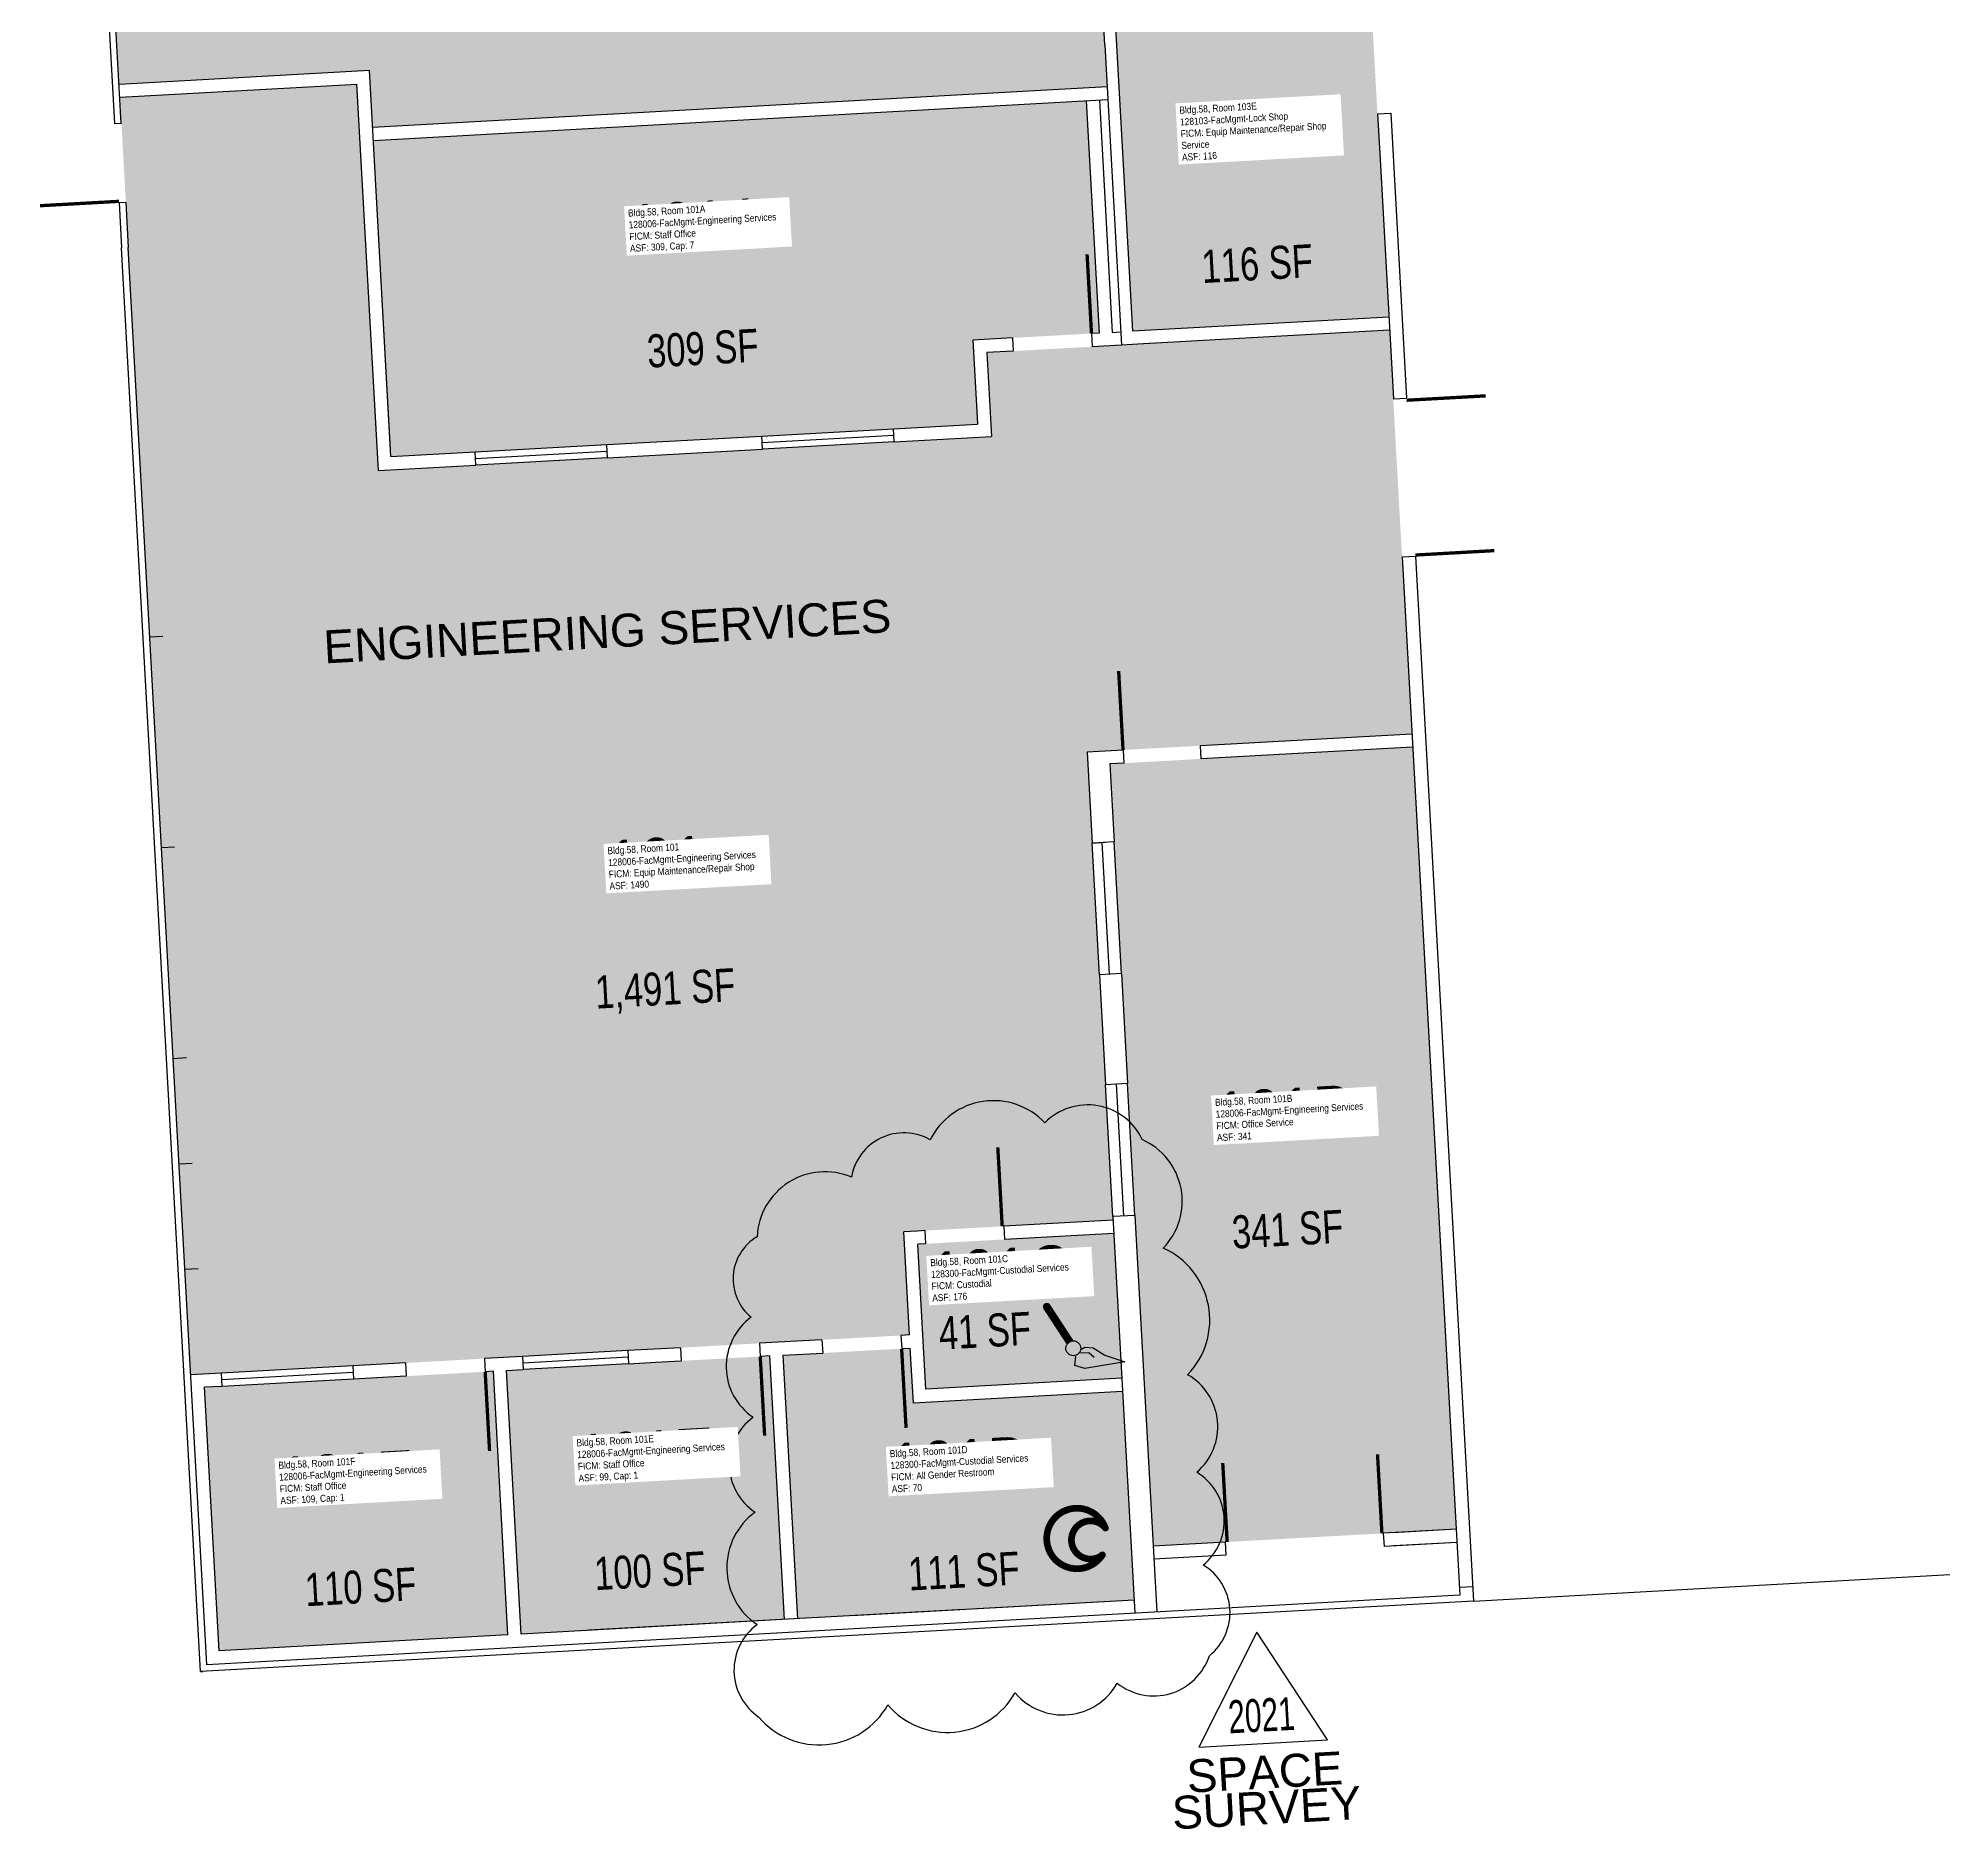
# Model space of a CAD drawing. Header units: inches. Extents: x 69211331 to 69212233, y 27686755 to 27688682.
# Drawn here: x 69211363 to 69212233, y 27686755 to 27687570 of the extents above; entities that cross this region are included whole.
import ezdxf
from ezdxf.enums import TextEntityAlignment as Align

# ---------------------------------------------------------------- set-up
doc = ezdxf.new("R2010")
doc.units = ezdxf.units.IN
doc.header["$LTSCALE"] = 100
doc.header["$MEASUREMENT"] = 0
doc.layers.get('0').update_dxf_attribs({"linetype": 'CONTINUOUS'})
for name, color, linetype in [('A-DOOR', 2, 'CONTINUOUS'), ('A-GLAZ', 1, 'CONTINUOUS'), ('A-IDEN-ICON', 4, 'CONTINUOUS'), ('A-IDEN-RNUM', 7, 'CONTINUOUS'), ('A-IDEN-SNUM', 4, 'CONTINUOUS'), ('A-IDEN-TEXT', 4, 'CONTINUOUS'), ('A-IDEN-VNUM', 4, 'CONTINUOUS'), ('A-SITE', 3, 'CONTINUOUS'), ('A-WALL', 5, 'CONTINUOUS'), ('AREA-TEXT', 3, 'CONTINUOUS'), ('Rooms-Category-Color', 7, 'CONTINUOUS'), ('Rooms-College-Color', 7, 'CONTINUOUS'), ('Rooms-Department-Color', 7, 'CONTINUOUS'), ('Rooms-Division-Color', 7, 'CONTINUOUS'), ('Rooms-Information', 7, 'CONTINUOUS')]:
    doc.layers.add(name, color=color, linetype=linetype)
doc.layers.add('A-REV', color=1, linetype='CONTINUOUS', true_color=0xff0000)
doc.styles.add('Annotative', font='arial.ttf')
doc.styles.add('Arial', font='arial.ttf')
doc.styles.add('CP_AREA', font='arial.ttf', dxfattribs={"height": 15})
doc.styles.add('CP_ROOMSNUMBER', font='arial.ttf', dxfattribs={"height": 1})
doc.styles.add('CP_ROOMVNUMBER', font='arial.ttf', dxfattribs={"width": 0.85, "height": 0.075})

# ---------------------------------------------------------------- blocks, each defined once
blk = doc.blocks.new('CPBATH')
at = {"const_width": 0.0127}
for points in [[(0.0571, 0.0168, 0.861492), (-0.0551, 0, 1)], [(0.0571, 0.0168, 0.729002), (-0.0084, -0.0042, 1)], [(-0.0551, 0, 0.726902), (0.0487, -0.0337, 1)], [(-0.0084, -0.0042, 0.609468), (0.0487, -0.0337, 1)]]:
    blk.add_lwpolyline(points, format="xyb", dxfattribs=at)
at = {"const_width": 0.00637}
for points in [[(0.0544, 0.0152, 1), (0.0599, 0.0184, 1)], [(0.0459, -0.0353, 1), (0.0515, -0.0321, 1)]]:
    blk.add_lwpolyline(points, format="xyb", close=True, dxfattribs=at)
blk = doc.blocks.new('Space Revision')
at = {"layer": 'A-REV', "transparency": 16777216}
blk.add_lwpolyline([(0, 2.538), (-1.465, 0), (1.465, 0)], close=True, dxfattribs=at)
at = {"layer": 'A-REV', "transparency": 16777216, "insert": (0, -0.274), "char_height": 0.75, "attachment_point": 2, "line_spacing_factor": 0.65, "style": 'Arial'}
blk.add_mtext_dynamic_manual_height_columns('SPACE\\PSURVEY', width=1.2391, gutter_width=0.0182, heights=[0], dxfattribs=at)
at = {"layer": 'A-REV', "transparency": 16777216, "style": 'Arial', "width": 0.65}
blk.add_attdef('YEAR', text='', height=0.75, dxfattribs=at).set_placement((0, 0.646), align=Align.MIDDLE_CENTER)
at = {"layer": 'A-REV', "style": 'Arial', "flags": 1}
blk.add_attdef('UPDATES', text='', height=0.75, dxfattribs=at).set_placement((1.499, 1.084), align=Align.TOP_LEFT)
blk = doc.blocks.new('CPCUST')
for p, q in [((0.0297, -0.0341), (0.0376, -0.0302)), ((0.0376, -0.0302), (0.0533, -0.0324)), ((0.0533, -0.0324), (0.0745, -0.0479)), ((0.0171, -0.0639), (0.02, -0.0466)), ((0.0358, -0.0705), (0.0171, -0.0639)), ((0.0262, -0.0408), (0.0446, -0.0406)), ((0.1117, -0.0625), (0.0358, -0.0705)), ((0.0446, -0.0406), (0.0543, -0.0505)), ((0.0745, -0.0479), (0.1117, -0.0625))]:
    blk.add_line(p, q)
at = {"const_width": 0.015}
blk.add_lwpolyline([(-0.03, 0.05), (0.01, -0.0193)], dxfattribs=at)
at = {"const_width": 0.0075}
blk.add_lwpolyline([(-0.0332, 0.0481, 1), (-0.0268, 0.0519, 1)], format="xyb", close=True, dxfattribs=at)
blk.add_circle((0.0158, -0.0313), 0.0141)

msp = doc.modelspace()

# ---------------------------------------------------------------- hatches: boundary and pattern name
at = {"layer": 'Rooms-Category-Color', "true_color": 0xe3c5e1}
for points in [[(69211504.31, 27687727.85), (69211838.38, 27687746.38), (69211849.4, 27687547.77), (69211515.33, 27687529.24), (69211513.89, 27687555.2), (69211400.07, 27687548.88), (69211397.19, 27687600.72), (69211511.01, 27687607.03)], [(69211852.97, 27687579.93), (69211969.52, 27687586.4), (69211977.48, 27687442.93), (69211860.9, 27687436.46)], [(69211400.48, 27687542.89), (69211508.23, 27687548.87), (69211517.98, 27687373.14), (69211796.85, 27687388.61), (69211794.74, 27687426.78), (69211977.81, 27687436.94), (69211988, 27687253.3), (69211840.28, 27687245.11), (69211852.09, 27687032.2), (69211756.96, 27687026.92), (69211759.56, 27686979.99), (69211432.63, 27686961.85)]]:
    msp.add_hatch(color=254, dxfattribs=at).paths.add_polyline_path(points)
at = {"layer": 'Rooms-Category-Color', "true_color": 0xfa9ba3}
for points in [[(69211515.66, 27687523.24), (69211839.91, 27687541.23), (69211845.77, 27687435.62), (69211788.41, 27687432.44), (69211790.53, 27687394.27), (69211523.64, 27687379.47)], [(69211850.59, 27687239.67), (69211988.33, 27687247.31), (69212008.11, 27686891.62), (69211870.33, 27686883.98)], [(69211576.28, 27686963.81), (69211696.09, 27686970.46), (69211702.74, 27686850.65), (69211582.92, 27686844)], [(69211438.95, 27686956.2), (69211445.6, 27686836.38), (69211576.93, 27686843.67), (69211570.28, 27686963.48)]]:
    msp.add_hatch(color=241, dxfattribs=at).paths.add_polyline_path(points)
at = {"layer": 'Rooms-Category-Color', "true_color": 0xadadad}
for points in [[(69211763.28, 27687021.26), (69211852.42, 27687026.21), (69211856.08, 27686960.31), (69211766.94, 27686955.36)], [(69211702.08, 27686970.79), (69211759.9, 27686974), (69211761.28, 27686949.04), (69211856.41, 27686954.32), (69211861.67, 27686859.46), (69211708.73, 27686850.98)]]:
    msp.add_hatch(color=253, dxfattribs=at).paths.add_polyline_path(points)
at = {"layer": 'Rooms-College-Color', "true_color": 0x80bc67}
for points in [[(69211504.31, 27687727.85), (69211838.38, 27687746.38), (69211849.4, 27687547.77), (69211515.33, 27687529.24), (69211513.89, 27687555.2), (69211400.07, 27687548.88), (69211397.19, 27687600.72), (69211511.01, 27687607.03)], [(69211852.97, 27687579.93), (69211969.52, 27687586.4), (69211977.48, 27687442.93), (69211860.9, 27687436.46)], [(69211400.48, 27687542.89), (69211508.23, 27687548.87), (69211517.98, 27687373.14), (69211796.85, 27687388.61), (69211794.74, 27687426.78), (69211977.81, 27687436.94), (69211988, 27687253.3), (69211840.28, 27687245.11), (69211852.09, 27687032.2), (69211756.96, 27687026.92), (69211759.56, 27686979.99), (69211432.63, 27686961.85)], [(69211515.66, 27687523.24), (69211839.91, 27687541.23), (69211845.77, 27687435.62), (69211788.41, 27687432.44), (69211790.53, 27687394.27), (69211523.64, 27687379.47)], [(69211850.59, 27687239.67), (69211988.33, 27687247.31), (69212008.11, 27686891.62), (69211870.33, 27686883.98)], [(69211576.28, 27686963.81), (69211696.09, 27686970.46), (69211702.74, 27686850.65), (69211582.92, 27686844)], [(69211438.95, 27686956.2), (69211445.6, 27686836.38), (69211576.93, 27686843.67), (69211570.28, 27686963.48)]]:
    msp.add_hatch(color=83, dxfattribs=at).paths.add_polyline_path(points)
at = {"layer": 'Rooms-College-Color', "true_color": 0x99d7b2}
for points in [[(69211763.28, 27687021.26), (69211852.42, 27687026.21), (69211856.08, 27686960.31), (69211766.94, 27686955.36)], [(69211702.08, 27686970.79), (69211759.9, 27686974), (69211761.28, 27686949.04), (69211856.41, 27686954.32), (69211861.67, 27686859.46), (69211708.73, 27686850.98)]]:
    msp.add_hatch(color=253, dxfattribs=at).paths.add_polyline_path(points)
at = {"layer": 'Rooms-Department-Color', "true_color": 0x80bc67}
for points in [[(69211504.31, 27687727.85), (69211838.38, 27687746.38), (69211849.4, 27687547.77), (69211515.33, 27687529.24), (69211513.89, 27687555.2), (69211400.07, 27687548.88), (69211397.19, 27687600.72), (69211511.01, 27687607.03)], [(69211852.97, 27687579.93), (69211969.52, 27687586.4), (69211977.48, 27687442.93), (69211860.9, 27687436.46)], [(69211400.48, 27687542.89), (69211508.23, 27687548.87), (69211517.98, 27687373.14), (69211796.85, 27687388.61), (69211794.74, 27687426.78), (69211977.81, 27687436.94), (69211988, 27687253.3), (69211840.28, 27687245.11), (69211852.09, 27687032.2), (69211756.96, 27687026.92), (69211759.56, 27686979.99), (69211432.63, 27686961.85)], [(69211515.66, 27687523.24), (69211839.91, 27687541.23), (69211845.77, 27687435.62), (69211788.41, 27687432.44), (69211790.53, 27687394.27), (69211523.64, 27687379.47)], [(69211850.59, 27687239.67), (69211988.33, 27687247.31), (69212008.11, 27686891.62), (69211870.33, 27686883.98)], [(69211576.28, 27686963.81), (69211696.09, 27686970.46), (69211702.74, 27686850.65), (69211582.92, 27686844)], [(69211438.95, 27686956.2), (69211445.6, 27686836.38), (69211576.93, 27686843.67), (69211570.28, 27686963.48)]]:
    msp.add_hatch(color=83, dxfattribs=at).paths.add_polyline_path(points)
at = {"layer": 'Rooms-Department-Color', "true_color": 0xacacac}
for points in [[(69211763.28, 27687021.26), (69211852.42, 27687026.21), (69211856.08, 27686960.31), (69211766.94, 27686955.36)], [(69211702.08, 27686970.79), (69211759.9, 27686974), (69211761.28, 27686949.04), (69211856.41, 27686954.32), (69211861.67, 27686859.46), (69211708.73, 27686850.98)]]:
    msp.add_hatch(color=253, dxfattribs=at).paths.add_polyline_path(points)
at = {"layer": 'Rooms-Division-Color', "true_color": 0x80bc67}
for points in [[(69211504.31, 27687727.85), (69211838.38, 27687746.38), (69211849.4, 27687547.77), (69211515.33, 27687529.24), (69211513.89, 27687555.2), (69211400.07, 27687548.88), (69211397.19, 27687600.72), (69211511.01, 27687607.03)], [(69211852.97, 27687579.93), (69211969.52, 27687586.4), (69211977.48, 27687442.93), (69211860.9, 27687436.46)], [(69211400.48, 27687542.89), (69211508.23, 27687548.87), (69211517.98, 27687373.14), (69211796.85, 27687388.61), (69211794.74, 27687426.78), (69211977.81, 27687436.94), (69211988, 27687253.3), (69211840.28, 27687245.11), (69211852.09, 27687032.2), (69211756.96, 27687026.92), (69211759.56, 27686979.99), (69211432.63, 27686961.85)], [(69211515.66, 27687523.24), (69211839.91, 27687541.23), (69211845.77, 27687435.62), (69211788.41, 27687432.44), (69211790.53, 27687394.27), (69211523.64, 27687379.47)], [(69211850.59, 27687239.67), (69211988.33, 27687247.31), (69212008.11, 27686891.62), (69211870.33, 27686883.98)], [(69211576.28, 27686963.81), (69211696.09, 27686970.46), (69211702.74, 27686850.65), (69211582.92, 27686844)], [(69211438.95, 27686956.2), (69211445.6, 27686836.38), (69211576.93, 27686843.67), (69211570.28, 27686963.48)]]:
    msp.add_hatch(color=83, dxfattribs=at).paths.add_polyline_path(points)
at = {"layer": 'Rooms-Division-Color', "true_color": 0xadadad}
for points in [[(69211763.28, 27687021.26), (69211852.42, 27687026.21), (69211856.08, 27686960.31), (69211766.94, 27686955.36)], [(69211702.08, 27686970.79), (69211759.9, 27686974), (69211761.28, 27686949.04), (69211856.41, 27686954.32), (69211861.67, 27686859.46), (69211708.73, 27686850.98)]]:
    msp.add_hatch(color=253, dxfattribs=at).paths.add_polyline_path(points)

# ---------------------------------------------------------------- linework, layer by layer
at = {"layer": 'A-DOOR'}
for points in [[(69211972.81, 27687582.61, 1.97, 1.97, 0), (69211925.63, 27687580, 0, 0, 0), (69211925.57, 27687580.98, 0, 0, 0.400063), (69211975.48, 27687535.44, 0, 0, 0.414214)], [(69211399.99, 27687495.54, 1.5, 1.5, 0), (69211364.05, 27687493.55, 0, 0, 0), (69211364.09, 27687492.8, 0, 0, -0.414214), (69211398.04, 27687530.74, 0, 0, -0.414214)], [(69211842.3, 27687435.51, 1.5, 1.5, 0), (69211840.3, 27687471.45, 0, 0, 0), (69211841.05, 27687471.49, 0, 0, 0.400987), (69211806.36, 27687433.44, 0, 0, 0.414214)], [(69211985.66, 27687405.09, 1.5, 1.5, 0), (69212021.61, 27687407.08, 0, 0, 0), (69212021.56, 27687407.83, 0, 0, -0.414214), (69211987.61, 27687369.89, 0, 0, -0.414214)], [(69211989.57, 27687334.69, 1.5, 1.5, 0), (69212025.51, 27687336.69, 0, 0, 0), (69212025.55, 27687335.94, 0, 0, 0.414214), (69211987.61, 27687369.89, 0, 0, 0.414214)], [(69211856.65, 27687246.01, 1.5, 1.5, 0), (69211854.66, 27687281.96, 0, 0, 0), (69211853.91, 27687281.92, 0, 0, -0.414214), (69211891.85, 27687247.97, 0, 0, -0.414214)], [(69211801.69, 27687029.4, 1.5, 1.5, 0), (69211799.69, 27687065.34, 0, 0, 0), (69211800.44, 27687065.39, 0, 0, 0.414214), (69211766.49, 27687027.45, 0, 0, 0.414214)], [(69211755.97, 27686973.7, 1.5, 1.5, 0), (69211757.97, 27686937.76, 0, 0, 0), (69211758.72, 27686937.8, 0, 0, -0.400987), (69211720.03, 27686971.79, 0, 0, -0.414214)], [(69211691.66, 27686970.14, 1.5, 1.5, 0), (69211693.65, 27686934.19, 0, 0, 0), (69211694.4, 27686934.23, 0, 0, -0.400987), (69211655.71, 27686968.22, 0, 0, -0.414214)], [(69211566.55, 27686963.2, 1.5, 1.5, 0), (69211568.55, 27686927.25, 0, 0, 0), (69211569.3, 27686927.29, 0, 0, -0.400987), (69211530.6, 27686961.28, 0, 0, -0.414214)], [(69211904, 27686885.85, 1.5, 1.5, 0), (69211902, 27686921.79, 0, 0, 0), (69211901.25, 27686921.75, 0, 0, -0.414214), (69211939.19, 27686887.8, 0, 0, -0.414214)], [(69211974.39, 27686889.75, 1.5, 1.5, 0), (69211972.39, 27686925.7, 0, 0, 0), (69211973.14, 27686925.74, 0, 0, 0.414214), (69211939.19, 27686887.8, 0, 0, 0.414214)]]:
    msp.add_lwpolyline(points, format="xyseb", dxfattribs=at)
at = {"layer": 'A-GLAZ'}
for p, q in [((69211692.34, 27687388.82), (69211752.24, 27687392.15)), ((69211561.93, 27687381.59), (69211621.83, 27687384.91)), ((69211692.5, 27687385.83), (69211752.41, 27687389.15)), ((69211752.58, 27687386.16), (69211692.67, 27687382.83)), ((69211562.09, 27687378.59), (69211622, 27687381.92)), ((69211622.17, 27687378.92), (69211562.26, 27687375.6)), ((69211845.9, 27687143.81), (69211842.57, 27687203.72)), ((69211850.54, 27687144.07), (69211847.22, 27687203.98)), ((69211855.88, 27687144.37), (69211852.56, 27687204.27)), ((69211852, 27687033.83), (69211848.67, 27687093.74)), ((69211856.99, 27687034.11), (69211853.67, 27687094.01)), ((69211861.98, 27687034.38), (69211858.66, 27687094.29)), ((69211506.34, 27686965.94), (69211446.43, 27686962.62)), ((69211631.44, 27686972.88), (69211583.51, 27686970.23)), ((69211631.61, 27686969.89), (69211583.68, 27686967.23)), ((69211631.77, 27686966.89), (69211583.85, 27686964.23)), ((69211506.5, 27686962.95), (69211446.6, 27686959.63)), ((69211506.67, 27686959.95), (69211446.76, 27686956.63))]:
    msp.add_line(p, q, dxfattribs=at)
at = {"layer": 'A-REV'}
msp.add_lwpolyline([(69211691.06, 27686806.22, 0.520567), (69211749.7, 27686811.76, 0.520567), (69211807.58, 27686817.23, 0.520567), (69211854.04, 27686821.62, 0.520567), (69211895.92, 27686834.09, 0.520567), (69211893.08, 27686875.39, 0.520567), (69211890.17, 27686917.57, 0.520567), (69211886.04, 27686961.92, 0.520567), (69211874.94, 27687019.46, 0.520567), (69211865.4, 27687068.85, 0.520567), (69211821.09, 27687076.52, 0.520567), (69211768.93, 27687068.75, 0.520567), (69211733.16, 27687051.81, 0.520567), (69211690.21, 27687024.7, 0.520567), (69211687.56, 27686988.05, 0.520567), (69211688.44, 27686942.57, 0.520567), (69211689.27, 27686899.37, 0.520567), (69211690.25, 27686848.28, 0.520567)], format="xyb", close=True, dxfattribs=at)
at = {"layer": 'A-SITE'}
for p, q in [((69212015.97, 27686859.01), (69212232.64, 27686871.03)), ((69212232.64, 27686871.03), (69212232.65, 27686871.03))]:
    msp.add_line(p, q, dxfattribs=at)
at = {"layer": 'A-WALL'}
for p, q in [((69211398.07, 27687530.74), (69211386.92, 27687731.71)), ((69211401.06, 27687530.91), (69211389.91, 27687731.88)), ((69211848.35, 27687566.74), (69211845.4, 27687619.82)), ((69211850.71, 27687620.11), (69211860.9, 27687436.46)), ((69211848.35, 27687566.74), (69211855.93, 27687430.18)), ((69211400.15, 27687548.89), (69211513.89, 27687555.2)), ((69211400.48, 27687542.89), (69211508.23, 27687548.87)), ((69211517.98, 27687373.14), (69211508.23, 27687548.87)), ((69211523.64, 27687379.47), (69211513.89, 27687555.2)), ((69211515.33, 27687529.24), (69211849.4, 27687547.77)), ((69211515.66, 27687523.24), (69211849.73, 27687541.78)), ((69211839.91, 27687541.23), (69211845.77, 27687435.62)), ((69211845.9, 27687541.56), (69211851.76, 27687435.96)), ((69211401.14, 27687530.91), (69211398.07, 27687530.74)), ((69211972.41, 27687535.27), (69211978.44, 27687535.6)), ((69211972.41, 27687535.27), (69211973.56, 27687514.51)), ((69211978.44, 27687535.6), (69211985.63, 27687406.09)), ((69211973.56, 27687514.51), (69211979.59, 27687405.75)), ((69211403.13, 27687494.97), (69211400.06, 27687494.8)), ((69211400.06, 27687494.8), (69211401.19, 27687474.41)), ((69211403.13, 27687494.97), (69211404.19, 27687474.58)), ((69211437.11, 27686826.9), (69211401.19, 27687474.41)), ((69211439.94, 27686830.06), (69211404.19, 27687474.58)), ((69211523.47, 27687382.46), (69211518.31, 27687475.56)), ((69211845.77, 27687435.62), (69211842.33, 27687435.43)), ((69211842.33, 27687435.43), (69211842.66, 27687429.44)), ((69211851.76, 27687435.96), (69211855.59, 27687436.17)), ((69211977.48, 27687442.93), (69211860.9, 27687436.46)), ((69211977.81, 27687436.94), (69211906.88, 27687433)), ((69211806.39, 27687433.44), (69211788.41, 27687432.44)), ((69211788.41, 27687432.44), (69211790.37, 27687397.27)), ((69211806.72, 27687427.45), (69211794.74, 27687426.78)), ((69211794.74, 27687426.78), (69211796.85, 27687388.61)), ((69211806.39, 27687433.44), (69211806.72, 27687427.45)), ((69211855.93, 27687430.18), (69211842.66, 27687429.44)), ((69211870.94, 27687431.01), (69211855.93, 27687430.18)), ((69211906.88, 27687433), (69211863.43, 27687430.59)), ((69211979.54, 27687405.75), (69211985.63, 27687406.09)), ((69211752.24, 27687392.15), (69211790.53, 27687394.27)), ((69211752.58, 27687386.16), (69211752.24, 27687392.15)), ((69211790.37, 27687397.27), (69211790.53, 27687394.27)), ((69211621.83, 27687384.91), (69211692.34, 27687388.82)), ((69211622.17, 27687378.92), (69211621.83, 27687384.91)), ((69211622.17, 27687378.92), (69211692.67, 27687382.83)), ((69211692.67, 27687382.83), (69211692.34, 27687388.82)), ((69211752.58, 27687386.16), (69211796.85, 27687388.61)), ((69211517.98, 27687373.14), (69211562.26, 27687375.6)), ((69211523.64, 27687379.47), (69211561.93, 27687381.59)), ((69211562.26, 27687375.6), (69211561.93, 27687381.59)), ((69211983.53, 27687333.86), (69211989.61, 27687334.2)), ((69211983.58, 27687333.86), (69212009.78, 27686861.67)), ((69211989.61, 27687334.2), (69212015.97, 27686859.01)), ((69211420.01, 27687297.67), (69211414.02, 27687297.34)), ((69211988, 27687253.3), (69211891.88, 27687247.97)), ((69211856.68, 27687246.02), (69211840.28, 27687245.11)), ((69211840.28, 27687245.11), (69211842.57, 27687203.72)), ((69211856.68, 27687246.02), (69211857.02, 27687240.03)), ((69211892.21, 27687241.97), (69211891.88, 27687247.97)), ((69211988.33, 27687247.31), (69211892.21, 27687241.98)), ((69211857.02, 27687240.03), (69211850.59, 27687239.67)), ((69211850.59, 27687239.67), (69211852.56, 27687204.27)), ((69211425.33, 27687201.82), (69211419.34, 27687201.49)), ((69211852.56, 27687204.27), (69211842.57, 27687203.72)), ((69211842.57, 27687203.72), (69211848.56, 27687204.05)), ((69211855.88, 27687144.37), (69211845.9, 27687143.81)), ((69211845.9, 27687143.81), (69211848.67, 27687093.74)), ((69211855.88, 27687144.37), (69211858.66, 27687094.29)), ((69211430.65, 27687105.97), (69211424.65, 27687105.63)), ((69211858.66, 27687094.29), (69211848.67, 27687093.74)), ((69211433.3, 27687058.04), (69211427.31, 27687057.71)), ((69211762.95, 27687027.25), (69211756.96, 27687026.92)), ((69211759.56, 27686979.99), (69211756.96, 27687026.92)), ((69211766.52, 27687027.45), (69211762.95, 27687027.25)), ((69211766.52, 27687027.45), (69211766.85, 27687021.46)), ((69211852.09, 27687032.2), (69211802.47, 27687029.44)), ((69211802.47, 27687029.44), (69211802.8, 27687023.45)), ((69211852.42, 27687026.21), (69211802.8, 27687023.45)), ((69211861.98, 27687034.38), (69211852, 27687033.83)), ((69211852, 27687033.83), (69211862, 27686853.47)), ((69211861.98, 27687034.38), (69211871.99, 27686854.03)), ((69211766.85, 27687021.46), (69211763.28, 27687021.26)), ((69211766.94, 27686955.36), (69211763.28, 27687021.26)), ((69211435.96, 27687010.11), (69211429.97, 27687009.78)), ((69211655.4, 27686974.21), (69211631.44, 27686972.88)), ((69211655.4, 27686974.21), (69211655.74, 27686968.22)), ((69211719.72, 27686977.78), (69211691.35, 27686976.21)), ((69211691.35, 27686976.21), (69211691.68, 27686970.22)), ((69211719.72, 27686977.78), (69211720.05, 27686971.79)), ((69211759.56, 27686979.99), (69211755.67, 27686979.78)), ((69211755.67, 27686979.78), (69211756, 27686973.78)), ((69211756, 27686973.78), (69211759.9, 27686974)), ((69211761.28, 27686949.04), (69211759.9, 27686974)), ((69211530.3, 27686967.27), (69211506.34, 27686965.94)), ((69211506.34, 27686965.94), (69211506.67, 27686959.95)), ((69211530.3, 27686967.27), (69211530.63, 27686961.28)), ((69211583.51, 27686970.23), (69211566.25, 27686969.27)), ((69211566.25, 27686969.27), (69211566.58, 27686963.28)), ((69211583.51, 27686970.23), (69211583.85, 27686964.23)), ((69211631.44, 27686972.88), (69211631.77, 27686966.89)), ((69211631.77, 27686966.89), (69211644.22, 27686967.58)), ((69211644.22, 27686967.58), (69211655.74, 27686968.22)), ((69211696.09, 27686970.46), (69211691.68, 27686970.22)), ((69211696.09, 27686970.46), (69211691.68, 27686970.22)), ((69211702.74, 27686850.65), (69211696.09, 27686970.46)), ((69211702.08, 27686970.79), (69211720.05, 27686971.79)), ((69211708.73, 27686850.98), (69211702.08, 27686970.79)), ((69211446.43, 27686962.62), (69211432.63, 27686961.85)), ((69211446.76, 27686956.63), (69211438.95, 27686956.2)), ((69211446.43, 27686962.62), (69211446.76, 27686956.63)), ((69211530.63, 27686961.28), (69211506.67, 27686959.95)), ((69211570.28, 27686963.48), (69211566.58, 27686963.28)), ((69211576.93, 27686843.67), (69211570.28, 27686963.48)), ((69211576.28, 27686963.81), (69211583.85, 27686964.23)), ((69211582.92, 27686844), (69211576.28, 27686963.81)), ((69211856.08, 27686960.31), (69211766.94, 27686955.36)), ((69211445.6, 27686836.38), (69211438.95, 27686956.2)), ((69211856.41, 27686954.32), (69211761.28, 27686949.04)), ((69212008.11, 27686891.62), (69211975.16, 27686889.8)), ((69211975.5, 27686883.8), (69211975.16, 27686889.8)), ((69212008.11, 27686891.62), (69211979.39, 27686890.03)), ((69211903.28, 27686885.81), (69211870.33, 27686883.98)), ((69211903.61, 27686879.82), (69211870.66, 27686877.99)), ((69211903.61, 27686879.82), (69211903.28, 27686885.81)), ((69212008.45, 27686885.63), (69211975.5, 27686883.8)), ((69212008.45, 27686885.63), (69211979.72, 27686884.04)), ((69212009.78, 27686861.67), (69211439.94, 27686830.06)), ((69212015.62, 27686865.46), (69212009.58, 27686865.13)), ((69212015.97, 27686859.01), (69211437.11, 27686826.9)), ((69211784.26, 27686855.17), (69211721.18, 27686851.67)), ((69211784.26, 27686855.17), (69211721.18, 27686851.67)), ((69211861.67, 27686859.46), (69211733.34, 27686852.34)), ((69211861.67, 27686859.46), (69211790.25, 27686855.5)), ((69211576.93, 27686843.67), (69211445.6, 27686836.38)), ((69211715.19, 27686851.34), (69211582.92, 27686844)), ((69211715.19, 27686851.34), (69211613.52, 27686845.7)), ((69211721.18, 27686851.67), (69211715.19, 27686851.34)), ((69211437.11, 27686826.9), (69211438.11, 27686826.95)), ((69211437.11, 27686826.9), (69211438.11, 27686826.95))]:
    msp.add_line(p, q, dxfattribs=at)

# ---------------------------------------------------------------- block references
at = {"xscale": 20, "yscale": 20, "zscale": 20, "rotation": 3.18}
msp.add_blockref('Space Revision', (69211920.34, 27686794.21), dxfattribs=at).add_auto_attribs({'YEAR': '2021'})
at = {"layer": 'A-IDEN-ICON', "xscale": 240, "yscale": 240, "zscale": 240, "rotation": 3.18}
for name, p in [('CPCUST', (69211829.82, 27686981.24)), ('CPBATH', (69211835.16, 27686887.42))]:
    msp.add_blockref(name, p, dxfattribs=at)

# ---------------------------------------------------------------- texts
at = {"layer": 'A-IDEN-RNUM', "style": 'CP_ROOMSNUMBER', "width": 0.85}
for s, p in [('0103-E0', (69211916.2, 27687525.71)), ('0101-A0', (69211665.21, 27687483.36)), ('0101-00', (69211646.91, 27687193.78)), ('0101-B0', (69211932.1, 27687079.85)), ('0101-C0', (69211811.92, 27687010.31)), ('0101-E0', (69211641.78, 27686924.08)), ('0101-F0', (69211505.45, 27686913.82)), ('0101-D0', (69211784.93, 27686920.13))]:
    msp.add_text(s, height=1, rotation=3.17524, dxfattribs=at).set_placement(p, align=Align.MIDDLE)
at = {"layer": 'A-IDEN-SNUM', "style": 'CP_ROOMSNUMBER', "width": 0.85}
for s, p in [('05800103E0', (69211914.1, 27687526.72)), ('05800101A0', (69211663.11, 27687484.36)), ('0580010100', (69211644.8, 27687194.79)), ('05800101B0', (69211929.99, 27687080.86)), ('05800101C0', (69211809.82, 27687011.32)), ('05800101E0', (69211639.68, 27686925.09)), ('05800101D0', (69211782.83, 27686921.13)), ('05800101F0', (69211503.35, 27686914.83))]:
    msp.add_text(s, height=1, rotation=3.17524, dxfattribs=at).set_placement(p, align=Align.MIDDLE)
at = {"layer": 'A-IDEN-TEXT', "style": 'Annotative'}
msp.add_text('ENGINEERING SERVICES', height=15, rotation=3.17524, dxfattribs=at).set_placement((69211493.48, 27687285.37))
at = {"layer": 'A-IDEN-VNUM', "style": 'CP_ROOMVNUMBER', "width": 0.85}
for s, p in [('103E', (69211914.1, 27687526.72)), ('101A', (69211663.11, 27687484.36)), ('101', (69211644.8, 27687194.79)), ('101B', (69211929.99, 27687080.86)), ('101C', (69211801.22, 27687008.14)), ('101E', (69211639.68, 27686925.09)), ('101D', (69211782.83, 27686921.13)), ('101F', (69211503.35, 27686914.83))]:
    msp.add_text(s, height=22.5, rotation=3.17524, dxfattribs=at).set_placement(p, align=Align.MIDDLE)
at = {"layer": 'AREA-TEXT', "style": 'CP_AREA', "width": 0.75}
for s, p in [('116 SF', (69211917.66, 27687467.24)), ('309 SF', (69211665.48, 27687428.77)), ('1,491 SF', (69211648.36, 27687137.62)), ('341 SF', (69211931.44, 27687028.11)), ('41 SF', (69211793.81, 27686981.95)), ('100 SF', (69211641.42, 27686872.8)), ('111 SF', (69211784.23, 27686872.66)), ('110 SF', (69211509.85, 27686865.5))]:
    msp.add_text(s, height=15, rotation=3.17524, dxfattribs=at).set_placement(p, align=Align.MIDDLE_CENTER)

# ---------------------------------------------------------------- next in the draw order: texts
at = {"layer": 'Rooms-Information', "width": 72, "attachment_point": 7, "rotation": 3.17524, "style": 'CP_ROOMVNUMBER', "bg_fill": 3, "box_fill_scale": 1.5, "bg_fill_color": 256, "bg_fill_true_color": 13158600, "bg_fill_transparency": 0}
for s, insert, char_height in [('Bldg.58, Room 103E^M^J128103-FacMgmt-Lock Shop^M^JFICM: Equip Maintenance/Repair Shop Service^M^JASF: 116', (69211883.56, 27687513.91), 3.21429), ('Bldg.58, Room 101A^M^J128006-FacMgmt-Engineering Services^M^JFICM: Staff Office^M^JASF: 309, Cap: 7', (69211632.55, 27687471.55), 3.2143), ('Bldg.58, Room 101^M^J128006-FacMgmt-Engineering Services^M^JFICM: Equip Maintenance/Repair Shop^M^JASF: 1490', (69211623.16, 27687182.47), 3.21429), ('Bldg.58, Room 101B^M^J128006-FacMgmt-Engineering Services^M^JFICM: Office Service^M^JASF: 341', (69211899.46, 27687068.05), 3.2143), ('Bldg.58, Room 101C^M^J128300-FacMgmt-Custodial Services^M^JFICM: Custodial^M^JASF: 176', (69211769.96, 27686995.14), 3.2143), ('Bldg.58, Room 101E^M^J128006-FacMgmt-Engineering Services^M^JFICM: Staff Office^M^JASF: 99, Cap: 1', (69211609.14, 27686912.28), 3.2143), ('Bldg.58, Room 101D^M^J128300-FacMgmt-Custodial Services^M^JFICM: All Gender Restroom^M^JASF: 70', (69211751.56, 27686908.28), 3.2143), ('Bldg.58, Room 101F^M^J128006-FacMgmt-Engineering Services^M^JFICM: Staff Office^M^JASF: 109, Cap: 1', (69211473.56, 27686902.06), 3.2143)]:
    msp.add_mtext(s, dxfattribs=dict(at, insert=insert, char_height=char_height))

doc.saveas('drawing.dxf')
